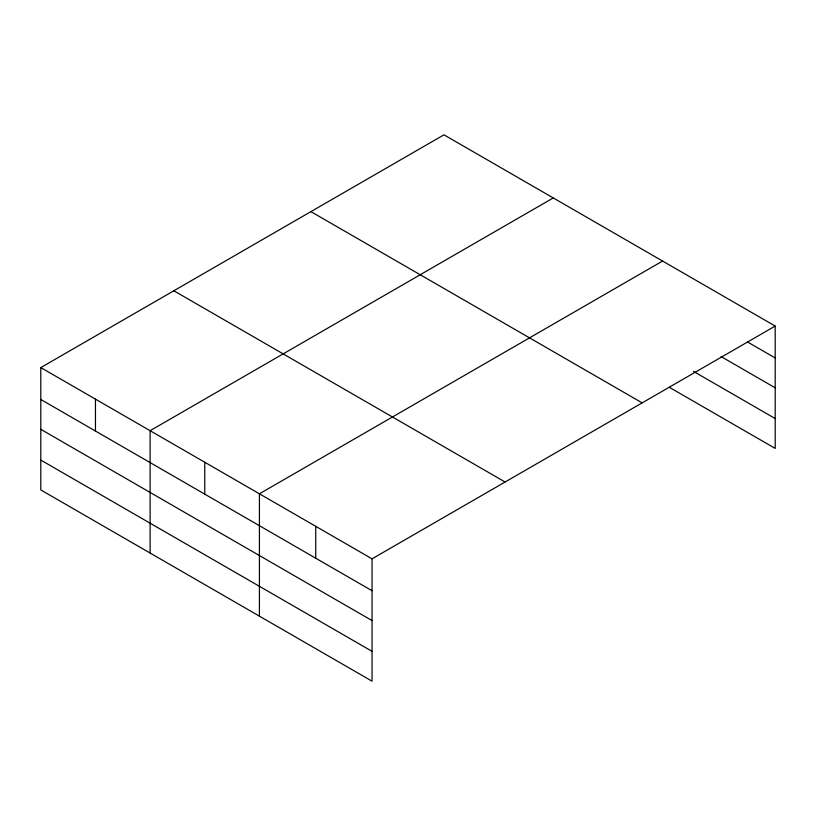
<?xml version="1.0" encoding="UTF-8"?>
<svg xmlns="http://www.w3.org/2000/svg" width="816" height="816" viewBox="0 0 816 816"><rect width="100%" height="100%" fill="white"/><g stroke="black" fill="none" stroke-linecap="round" stroke-linejoin="round"><path stroke-width="1.22" d="M669.202 387.223L775.2 448.412L775.2 326.063L443.955 134.824L40.8 367.588L40.8 489.937L372.045 681.176L372.045 558.827L40.8 367.588M553.268 197.931L150.113 430.695L150.113 553.044M662.582 261.049L259.417 493.802L259.417 616.151M372.045 558.827L775.2 326.063M747.599 342.026L775.2 357.969M721.099 356.582L775.2 387.814M693.498 371.392L775.2 418.567M310.916 211.64L642.161 402.88M173.839 290.771L505.084 482.011M40.8 399.483L372.045 590.723M40.8 429.328L372.045 620.578M40.8 460.081L372.045 651.331M315.731 526.32L315.731 558.215M204.765 462.254L204.765 494.149M95.452 399.136L95.452 431.042"/></g></svg>
